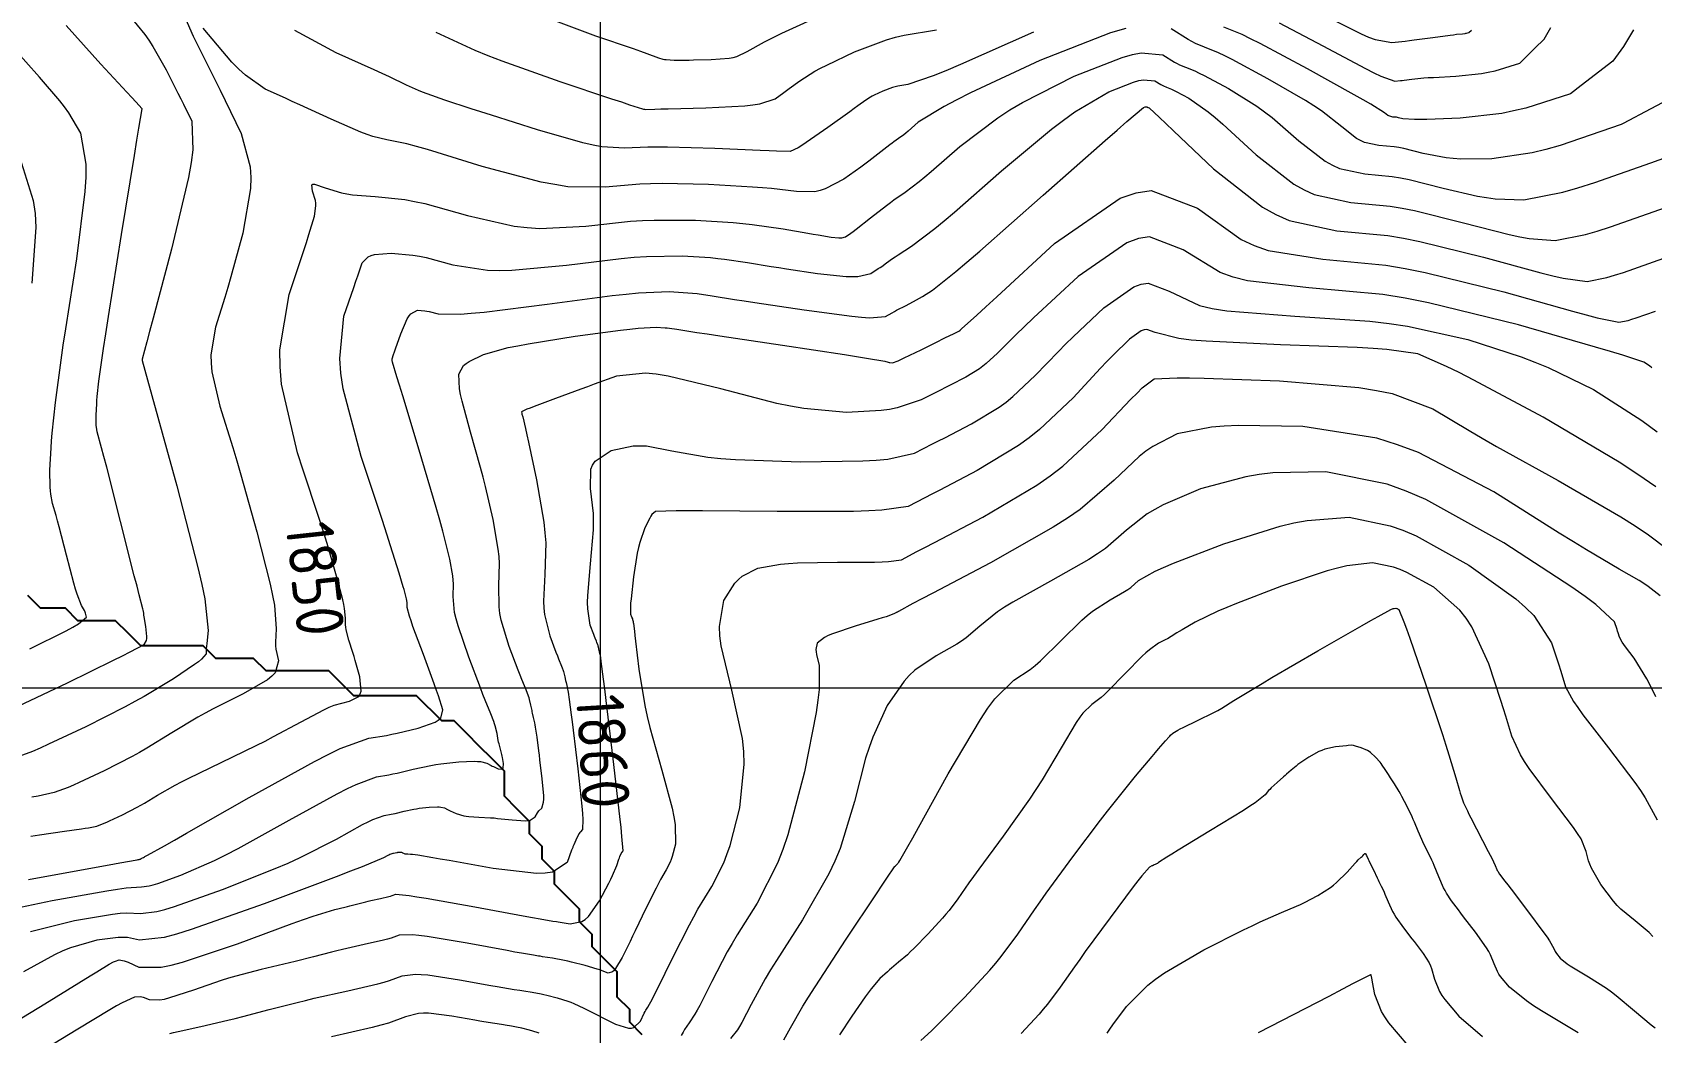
# Model space of a CAD drawing. Header units: millimetres. Extents: x 837475 to 838477, y 1189012 to 1191015.
# Drawn here: x 838231.2 to 838360.3, y 1189786.4 to 1189866.1 of the extents above; entities that cross this region are included whole.
import ezdxf

# ---------------------------------------------------------------- set-up
doc = ezdxf.new("R2010")
doc.units = ezdxf.units.MM
doc.header["$LTSCALE"] = 0.3
doc.layers.add('COORD', color=253, linetype='Continuous', lineweight=20)
doc.layers.add('DRENAJE', color=5, linetype='Continuous', lineweight=25)
doc.layers.add('COTAS 10', color=7, linetype='Continuous', lineweight=9, true_color=0x6e3e2d)
doc.layers.add('COTAS INT', color=7, linetype='Continuous', lineweight=5, true_color=0x9fa19f)
doc.styles.get("Standard").update_dxf_attribs({"font": 'isocp2.shx', "bigfont": '@extfont2.shx'})

msp = doc.modelspace()

# ---------------------------------------------------------------- linework, layer by layer
at = {"layer": 'COORD'}
for p, q in [((838276.51, 1189013.87), (838276.51, 1191013.87)), ((837476.51, 1189813.87), (838476.51, 1189813.87))]:
    msp.add_line(p, q, dxfattribs=at)
at = {"layer": 'COTAS 10'}
for points in [[(838231.1, 1189802.05), (838231.8, 1189802.16), (838233.79, 1189802.44), (838235.14, 1189802.62), (838235.44, 1189802.67), (838235.7, 1189802.71), (838236.36, 1189802.85), (838236.95, 1189803.07), (838237.16, 1189803.16), (838237.39, 1189803.26), (838238.43, 1189803.75), (838239.58, 1189804.34), (838239.88, 1189804.51), (838240.18, 1189804.68), (838241.22, 1189805.31), (838242.61, 1189806.1), (838243.13, 1189806.37), (838243.71, 1189806.67), (838246.29, 1189807.92), (838249.08, 1189809.26), (838249.78, 1189809.62), (838250.45, 1189809.97), (838252.65, 1189811.16), (838254.46, 1189812.11), (838254.9, 1189812.31), (838255.3, 1189812.47), (838256.51, 1189812.8), (838257.25, 1189813.18), (838257.36, 1189813.37), (838257.43, 1189813.6), (838257.33, 1189814.74), (838256.97, 1189816.04), (838256.88, 1189816.36), (838256.79, 1189816.67), (838256.47, 1189817.67), (838256.25, 1189818.49), (838256.21, 1189818.69), (838256.18, 1189818.87), (838256.18, 1189819.41), (838256.11, 1189820.18), (838256.06, 1189820.5), (838255.98, 1189820.87), (838255.54, 1189822.58), (838254.72, 1189825.35), (838254.4, 1189826.38), (838254.03, 1189827.52), (838252.83, 1189831.2), (838252.38, 1189832.58), (838251.1, 1189838.05), (838250.98, 1189839.44), (838250.95, 1189840.78), (838251.69, 1189845.19), (838252.84, 1189848.62), (838253.08, 1189849.35), (838253.28, 1189849.98), (838253.73, 1189851.44), (838253.84, 1189852.25), (838253.83, 1189852.47), (838253.8, 1189852.68), (838253.57, 1189853.44), (838253.5, 1189853.93), (838253.59, 1189853.98), (838253.72, 1189853.99), (838254.56, 1189853.71), (838255.87, 1189853.29), (838256.29, 1189853.21), (838256.74, 1189853.14), (838258.57, 1189853.02), (838260.92, 1189852.77), (838261.69, 1189852.62), (838262.52, 1189852.44), (838265.92, 1189851.49), (838269.64, 1189850.65), (838270.66, 1189850.53), (838271.69, 1189850.46), (838275.35, 1189850.64), (838278.9, 1189851.03), (838279.86, 1189851.09), (838280.8, 1189851.13), (838284.08, 1189851.12), (838287.1, 1189850.93), (838287.87, 1189850.85), (838288.61, 1189850.77), (838291.07, 1189850.43), (838293.04, 1189850.08), (838293.47, 1189850.01), (838293.87, 1189849.94), (838294.89, 1189849.77), (838295.51, 1189849.71), (838295.64, 1189849.71), (838295.76, 1189849.71), (838296.04, 1189849.78), (838296.46, 1189850.08), (838296.65, 1189850.23), (838296.89, 1189850.41), (838298.04, 1189851.32), (838299.31, 1189852.29), (838299.62, 1189852.52), (838299.91, 1189852.73), (838300.79, 1189853.34), (838301.93, 1189854.2), (838302.37, 1189854.57), (838302.88, 1189854.99), (838305.17, 1189856.99), (838308.19, 1189859.28), (838309.15, 1189859.9), (838310.16, 1189860.5), (838314.28, 1189862.59), (838318.09, 1189864.09), (838318.91, 1189864.32), (838319.62, 1189864.46), (838321.34, 1189864.3), (838322.26, 1189863.72), (838322.47, 1189863.61), (838322.66, 1189863.51), (838323.15, 1189863.32), (838323.9, 1189863.01), (838324.24, 1189862.84), (838324.63, 1189862.64), (838326.56, 1189861.61), (838328.83, 1189860.2), (838329.44, 1189859.76), (838330.05, 1189859.3), (838332.19, 1189857.44), (838334.28, 1189855.82), (838334.85, 1189855.5), (838335.42, 1189855.25), (838337.44, 1189854.81), (838339.62, 1189854.6), (838340.28, 1189854.49), (838340.97, 1189854.36), (838343.69, 1189853.68), (838346.43, 1189853.03), (838347.13, 1189852.92), (838347.82, 1189852.83), (838350.1, 1189852.74), (838353.21, 1189853.34), (838354.42, 1189853.69), (838355.77, 1189854.11), (838360.24, 1189855.7), (838361.93, 1189856.29)], [(838230.23, 1189856.09), (838231.31, 1189852.7), (838231.45, 1189851.64), (838231.52, 1189850.53), (838231.19, 1189846.09)], [(838228.84, 1189786.6), (838232.23, 1189788.67), (838235.85, 1189790.91), (838236.36, 1189791.22), (838237.36, 1189791.84), (838237.69, 1189792.02), (838237.78, 1189792.06), (838237.86, 1189792.09), (838238.15, 1189792.18), (838238.54, 1189792.12), (838238.7, 1189792.06), (838238.88, 1189792), (838239.71, 1189791.61), (838241.5, 1189791.6), (838242.29, 1189791.77), (838243.21, 1189792), (838247.58, 1189793.47), (838251.94, 1189795.07), (838252.85, 1189795.39), (838253.62, 1189795.66), (838255.33, 1189796.2), (838256.14, 1189796.38), (838256.34, 1189796.43), (838256.54, 1189796.48), (838257.18, 1189796.65), (838257.82, 1189796.81), (838258.01, 1189796.86), (838258.21, 1189796.91), (838258.97, 1189797.08), (838259.65, 1189797.23), (838259.79, 1189797.27), (838259.92, 1189797.31), (838260.2, 1189797.41), (838261.27, 1189797.31), (838261.88, 1189797.22), (838262.63, 1189797.1), (838266.5, 1189796.41), (838270.35, 1189795.7), (838271.1, 1189795.57), (838271.7, 1189795.46), (838272.73, 1189795.27), (838273, 1189795.23), (838273.14, 1189795.21), (838273.3, 1189795.18), (838274.1, 1189795.05), (838275.04, 1189795.23), (838275.29, 1189795.4), (838275.55, 1189795.63), (838276.43, 1189796.88), (838277.17, 1189798.29), (838277.33, 1189798.61), (838277.47, 1189798.9), (838277.81, 1189799.7), (838277.99, 1189800.21), (838278.04, 1189800.32), (838278.07, 1189800.41), (838278.17, 1189800.65), (838278.24, 1189800.77), (838278.26, 1189800.79), (838278.27, 1189800.81), (838278.33, 1189800.87), (838278.23, 1189802.02), (838278.16, 1189802.73), (838278.06, 1189803.61), (838277.52, 1189808.21), (838276.96, 1189812.86), (838276.85, 1189813.79), (838276.76, 1189814.55), (838276.58, 1189815.97), (838276.54, 1189816.29), (838276.52, 1189816.36), (838276.51, 1189816.43), (838276.47, 1189816.6), (838276.44, 1189816.73), (838276.43, 1189816.77), (838276.42, 1189816.82), (838276.39, 1189816.99), (838276.34, 1189817.17), (838276.33, 1189817.23), (838276.31, 1189817.28), (838276.23, 1189817.48), (838276.19, 1189817.57), (838276.1, 1189817.81), (838276.04, 1189817.95), (838275.98, 1189818.11), (838275.69, 1189818.86), (838275.5, 1189820.16), (838275.49, 1189820.65), (838275.5, 1189821.21), (838275.73, 1189823.75), (838275.95, 1189826.46), (838275.96, 1189827.12), (838275.95, 1189827.75), (838275.71, 1189829.74), (838275.74, 1189831.27), (838275.89, 1189831.61), (838276.1, 1189831.92), (838277.37, 1189832.76), (838279.13, 1189833.13), (838279.65, 1189833.15), (838280.18, 1189833.13), (838282.21, 1189832.74), (838285.06, 1189832.23), (838286.12, 1189832.12), (838287.28, 1189832.04), (838292.45, 1189831.87), (838297.44, 1189831.94), (838298.5, 1189832), (838299.42, 1189832.09), (838301.55, 1189832.56), (838302.99, 1189833.29), (838303.46, 1189833.53), (838303.97, 1189833.79), (838306.09, 1189834.89), (838308.29, 1189836.23), (838308.85, 1189836.63), (838309.39, 1189837.06), (838311.17, 1189838.74), (838313.01, 1189840.66), (838313.58, 1189841.24), (838314.19, 1189841.83), (838316.63, 1189844.13), (838319.04, 1189845.81), (838319.62, 1189846.01), (838320.17, 1189846.1), (838321.85, 1189845.46), (838324.27, 1189844.32), (838325.28, 1189844.08), (838326.43, 1189843.89), (838331.85, 1189843.47), (838337.85, 1189843.08), (838339.38, 1189842.89), (838340.85, 1189842.68), (838345.66, 1189841.62), (838349.89, 1189840.24), (838350.99, 1189839.81), (838352.06, 1189839.37), (838355.66, 1189837.63), (838359.51, 1189835.15), (838360.74, 1189834.25)], [(838291.13, 1189785.82), (838291.66, 1189786.78), (838292.65, 1189788.5), (838293.1, 1189789.21), (838293.62, 1189790.03), (838296.11, 1189793.84), (838298.51, 1189797.45), (838298.97, 1189798.14), (838299.34, 1189798.7), (838299.95, 1189799.6), (838299.97, 1189799.62), (838299.99, 1189799.64), (838300.01, 1189799.66), (838300.04, 1189799.68), (838300.05, 1189799.69), (838300.07, 1189799.7), (838300.11, 1189799.75), (838300.16, 1189799.81), (838300.19, 1189799.83), (838300.22, 1189799.87), (838300.25, 1189799.93), (838300.27, 1189799.95), (838300.29, 1189799.97), (838300.37, 1189800.09), (838301.02, 1189801.23), (838301.4, 1189801.9), (838301.86, 1189802.73), (838304.22, 1189807), (838306.8, 1189811.35), (838307.4, 1189812.24), (838307.94, 1189812.98), (838309.47, 1189814.48), (838310.77, 1189815.32), (838311.16, 1189815.64), (838311.58, 1189816), (838313.22, 1189817.61), (838314.89, 1189819.25), (838315.32, 1189819.62), (838315.74, 1189819.96), (838317.14, 1189820.88), (838318.29, 1189821.53), (838318.55, 1189821.7), (838318.79, 1189821.86), (838319.41, 1189822.4), (838320.73, 1189823.16), (838321.4, 1189823.45), (838322.2, 1189823.79), (838326.19, 1189825.33), (838330.68, 1189826.74), (838331.79, 1189827), (838332.85, 1189827.2), (838336.19, 1189827.45), (838339.47, 1189826.78), (838340.48, 1189826.41), (838341.54, 1189825.96), (838345.73, 1189823.64), (838349.47, 1189820.96), (838350.25, 1189820.27), (838350.91, 1189819.61), (838352.33, 1189817.44), (838352.91, 1189815.68), (838353.04, 1189815.28), (838353.15, 1189814.93), (838353.44, 1189813.95), (838354.08, 1189812.77), (838354.42, 1189812.28), (838354.82, 1189811.72), (838356.85, 1189809.09), (838358.95, 1189806.33), (838359.4, 1189805.68), (838359.79, 1189805.09), (838360.74, 1189803.35)], [(838340.88, 1189785.37), (838339.35, 1189787.18), (838339.04, 1189787.64), (838338.78, 1189788.06), (838338.23, 1189789.42), (838338.05, 1189790.4), (838338.02, 1189790.59), (838337.99, 1189790.74), (838337.94, 1189790.98), (838337.94, 1189790.98), (838337.94, 1189790.99), (838337.93, 1189790.99), (838337.93, 1189791), (838337.92, 1189791), (838337.92, 1189791), (838337.91, 1189791), (838337.9, 1189791), (838336.51, 1189790.29), (838335.65, 1189789.84), (838334.57, 1189789.28), (838328.94, 1189786.38)]]:
    msp.add_lwpolyline(points, dxfattribs=at)
at = {"layer": 'COTAS INT'}
for points in [[(838243.01, 1189868.14), (838244.04, 1189865.79), (838245.78, 1189862.34), (838246.2, 1189861.48), (838246.61, 1189860.66), (838247.89, 1189858.03), (838248.6, 1189855.37), (838248.65, 1189854.53), (838248.63, 1189853.65), (838248.02, 1189850.09), (838247.06, 1189846.6), (838246.82, 1189845.76), (838246.58, 1189844.97), (838245.83, 1189842.59), (838245.46, 1189840.39), (838245.48, 1189839.72), (838245.54, 1189839.03), (838246.17, 1189836.3), (838247.21, 1189833), (838247.53, 1189831.95), (838247.85, 1189830.84), (838249.13, 1189826.3), (838250.19, 1189822.11), (838250.38, 1189821.22), (838250.53, 1189820.44), (838250.67, 1189818.57), (838250.61, 1189817.49), (838250.62, 1189817.21), (838250.65, 1189816.94), (838250.85, 1189816), (838250.6, 1189815.06), (838250.33, 1189814.78), (838249.98, 1189814.49), (838248.03, 1189813.37), (838245.64, 1189812.18), (838245.01, 1189811.84), (838244.41, 1189811.51), (838242.36, 1189810.27), (838240.35, 1189809.05), (838239.77, 1189808.72), (838239.18, 1189808.4), (838236.96, 1189807.25), (838234.96, 1189806.31), (838234.51, 1189806.11), (838234.09, 1189805.93), (838232.96, 1189805.51), (838231.69, 1189805.24), (838231.18, 1189805.16)], [(838238.98, 1189867.41), (838240.2, 1189865.91), (838240.52, 1189865.45), (838240.84, 1189864.97), (838241.91, 1189863.09), (838242.84, 1189861.24), (838243.07, 1189860.79), (838243.28, 1189860.36), (838243.94, 1189859.02), (838244.03, 1189856.73), (838243.89, 1189855.71), (838243.68, 1189854.52), (838242.33, 1189848.8), (838240.86, 1189843.31), (838240.58, 1189842.26), (838240.35, 1189841.42), (838239.99, 1189840.05), (838239.99, 1189840.02), (838239.98, 1189840.01), (838239.98, 1189840), (838239.98, 1189839.99), (838239.98, 1189839.99), (838239.98, 1189839.97), (838239.98, 1189839.96), (838239.99, 1189839.96), (838239.99, 1189839.94), (838240.42, 1189838.39), (838242.74, 1189829.95), (838244.43, 1189823.44), (838244.73, 1189822.09), (838244.97, 1189820.94), (838245.26, 1189818.42), (838245.13, 1189817.39), (838245.11, 1189817.17), (838245.1, 1189816.98), (838245.1, 1189816.57), (838244.72, 1189816.14), (838244.47, 1189815.94), (838244.15, 1189815.71), (838242.48, 1189814.58), (838240.15, 1189813.18), (838239.41, 1189812.77), (838238.63, 1189812.35), (838235.5, 1189810.76), (838232.53, 1189809.36), (838231.85, 1189809.06), (838231.24, 1189808.8), (838229.57, 1189808.18)], [(838272.29, 1189867.24), (838276.11, 1189865.8), (838279.11, 1189864.79), (838279.7, 1189864.58), (838280.2, 1189864.41), (838281.13, 1189864.06), (838281.48, 1189863.95), (838281.62, 1189863.92), (838281.76, 1189863.91), (838282.39, 1189863.88), (838283.28, 1189863.88), (838283.59, 1189863.88), (838283.92, 1189863.89), (838285.34, 1189863.91), (838286.76, 1189864.02), (838287.08, 1189864.09), (838287.38, 1189864.17), (838288.22, 1189864.57), (838289.59, 1189865.34), (838290.22, 1189865.65), (838290.96, 1189866.01), (838294.53, 1189867.65)], [(838330.61, 1189866.85), (838334.09, 1189865.01), (838337.48, 1189863.21), (838338.16, 1189862.87), (838338.72, 1189862.6), (838339.83, 1189862.19), (838340.28, 1189862.24), (838340.42, 1189862.25), (838340.57, 1189862.27), (838341.19, 1189862.36), (838342.15, 1189862.45), (838342.5, 1189862.48), (838342.9, 1189862.5), (838344.69, 1189862.59), (838346.73, 1189862.81), (838347.28, 1189862.91), (838347.83, 1189863.03), (838349.78, 1189863.63), (838350.99, 1189864.82), (838351.72, 1189865.53), (838352.26, 1189866.48)], [(838334.5, 1189867.29), (838337.15, 1189865.96), (838337.74, 1189865.71), (838338.26, 1189865.52), (838339.6, 1189865.27), (838340.66, 1189865.39), (838341.01, 1189865.43), (838341.37, 1189865.48), (838342.87, 1189865.68), (838344.23, 1189865.86), (838344.51, 1189865.9), (838344.74, 1189865.93), (838345.23, 1189865.98), (838345.43, 1189866), (838345.49, 1189866.01), (838345.54, 1189866.02), (838345.73, 1189866.08), (838345.93, 1189866.27)], [(838230.09, 1189812.41), (838234.03, 1189814.26), (838237.7, 1189816.06), (838238.43, 1189816.42), (838239.03, 1189816.72), (838240.14, 1189817.3), (838240.33, 1189817.63), (838240.36, 1189817.78), (838240.37, 1189817.94), (838240.29, 1189818.74), (838240.15, 1189819.51), (838240.13, 1189819.66), (838240.11, 1189819.78), (838240.08, 1189819.98), (838240.07, 1189820.01), (838240.07, 1189820.03), (838240.07, 1189820.05), (838240.04, 1189820.15), (838239.75, 1189821.28), (838239.58, 1189821.96), (838239.36, 1189822.79), (838238.27, 1189827.1), (838237.16, 1189831.44), (838236.94, 1189832.29), (838236.75, 1189832.99), (838236.41, 1189834.25), (838236.34, 1189834.63), (838236.33, 1189834.76), (838236.32, 1189834.92), (838236.31, 1189835.59), (838236.36, 1189836.48), (838236.38, 1189836.76), (838236.4, 1189837.06), (838236.53, 1189838.29), (838236.9, 1189840.9), (838237.08, 1189842.07), (838237.3, 1189843.44), (838238.35, 1189849.99), (838239.38, 1189856.28), (838239.57, 1189857.49), (838239.73, 1189858.45), (838239.98, 1189859.99), (838239.47, 1189860.54), (838239.15, 1189860.89), (838238.76, 1189861.31), (838236.7, 1189863.55), (838233.92, 1189866.64)], [(838318.38, 1189866.4), (838317.17, 1189866.06), (838311.53, 1189863.84), (838306.01, 1189861.26), (838304.87, 1189860.69), (838303.91, 1189860.19), (838301.84, 1189858.92), (838301.03, 1189858.21), (838300.85, 1189858.06), (838300.69, 1189857.93), (838300.28, 1189857.62), (838299.9, 1189857.35), (838299.76, 1189857.25), (838299.59, 1189857.12), (838298.86, 1189856.56), (838297.9, 1189855.82), (838297.59, 1189855.59), (838297.26, 1189855.35), (838295.91, 1189854.39), (838294.43, 1189853.61), (838294.02, 1189853.48), (838293.61, 1189853.39), (838292.14, 1189853.4), (838290.16, 1189853.64), (838289.44, 1189853.7), (838288.64, 1189853.76), (838285.13, 1189853.96), (838281.42, 1189854.03), (838280.5, 1189854.02), (838279.64, 1189853.99), (838276.89, 1189853.75), (838273.91, 1189853.79), (838272.89, 1189853.95), (838271.78, 1189854.16), (838267.09, 1189855.41), (838262.74, 1189856.74), (838261.85, 1189856.99), (838261.09, 1189857.2), (838259.49, 1189857.52), (838258.38, 1189857.78), (838257.93, 1189857.94), (838257.41, 1189858.14), (838255.04, 1189859.17), (838252.55, 1189860.31), (838251.95, 1189860.58), (838251.41, 1189860.83), (838249.79, 1189861.56), (838248.21, 1189862.67), (838247.7, 1189863.16), (838247.14, 1189863.72), (838244.85, 1189866.42)], [(838311.02, 1189866.11), (838305.21, 1189863.53), (838304.03, 1189863.03), (838303.04, 1189862.62), (838301.02, 1189861.94), (838300.22, 1189861.81), (838300.01, 1189861.75), (838299.79, 1189861.69), (838299.01, 1189861.39), (838298.32, 1189861.07), (838298.17, 1189860.99), (838298.03, 1189860.92), (838297.66, 1189860.68), (838297.03, 1189860.23), (838296.73, 1189860.01), (838296.38, 1189859.75), (838294.65, 1189858.51), (838292.91, 1189857.3), (838292.56, 1189857.07), (838292.26, 1189856.88), (838291.63, 1189856.58), (838290.55, 1189856.61), (838289.96, 1189856.64), (838289.25, 1189856.66), (838285.64, 1189856.82), (838281.85, 1189856.94), (838281.02, 1189856.95), (838280.29, 1189856.95), (838278.43, 1189856.85), (838276.63, 1189856.97), (838275.92, 1189857.11), (838275.12, 1189857.29), (838271.5, 1189858.31), (838267.82, 1189859.48), (838266.98, 1189859.75), (838266.22, 1189859.99), (838264.12, 1189860.68), (838262.69, 1189861.19), (838262.34, 1189861.32), (838262.02, 1189861.45), (838261.05, 1189861.89), (838259.69, 1189862.54), (838259.12, 1189862.8), (838258.47, 1189863.09), (838255.44, 1189864.45), (838252.16, 1189866.24)], [(838263.38, 1189866.09), (838266.51, 1189864.67), (838267.55, 1189864.25), (838268.66, 1189863.82), (838273.28, 1189862.18), (838277.4, 1189860.8), (838278.19, 1189860.54), (838278.83, 1189860.32), (838279.87, 1189859.98), (838279.93, 1189859.96), (838279.94, 1189859.96), (838279.95, 1189859.96), (838279.98, 1189859.95), (838280, 1189859.96), (838280.03, 1189859.96), (838280.08, 1189859.95), (838280.86, 1189859.97), (838281.33, 1189859.98), (838281.91, 1189860), (838284.9, 1189860.07), (838288.01, 1189860.24), (838288.65, 1189860.32), (838289.21, 1189860.4), (838290.45, 1189860.79), (838291.13, 1189861.29), (838291.34, 1189861.44), (838291.56, 1189861.6), (838292.4, 1189862.22), (838293.61, 1189862.98), (838294.06, 1189863.22), (838294.56, 1189863.48), (838296.77, 1189864.52), (838299.31, 1189865.48), (838300.02, 1189865.69), (838300.73, 1189865.87), (838303.31, 1189866.29)], [(838362.45, 1189861.17), (838358.04, 1189858.82), (838357.88, 1189858.74), (838353.01, 1189857.08), (838351.86, 1189856.76), (838350.78, 1189856.49), (838347.57, 1189856), (838345.1, 1189855.99), (838344.49, 1189856.03), (838343.91, 1189856.09), (838342.08, 1189856.44), (838340.55, 1189856.82), (838340.16, 1189856.9), (838339.78, 1189856.96), (838338.56, 1189857.07), (838337.42, 1189857.32), (838337.1, 1189857.47), (838336.78, 1189857.64), (838335.6, 1189858.56), (838333.98, 1189859.83), (838333.38, 1189860.24), (838332.71, 1189860.66), (838329.72, 1189862.39), (838326.87, 1189863.91), (838326.28, 1189864.21), (838325.77, 1189864.46), (838324.67, 1189864.91), (838323.93, 1189865.2), (838323.66, 1189865.35), (838323.35, 1189865.52), (838321.99, 1189866.37)], [(838358.85, 1189866.29), (838358.06, 1189864.95), (838357.21, 1189863.79), (838354.68, 1189861.84), (838353.83, 1189861.19), (838350.26, 1189860.05), (838349.3, 1189859.82), (838348.35, 1189859.63), (838345.05, 1189859.25), (838342.38, 1189859.15), (838341.84, 1189859.14), (838341.39, 1189859.14), (838340.47, 1189859.2), (838340.12, 1189859.28), (838340.04, 1189859.3), (838339.95, 1189859.32), (838339.68, 1189859.34), (838339.42, 1189859.4), (838339.35, 1189859.43), (838339.28, 1189859.47), (838339.01, 1189859.68), (838337.91, 1189860.36), (838337.31, 1189860.71), (838336.58, 1189861.12), (838332.88, 1189863.17), (838329.1, 1189865.19), (838328.32, 1189865.58), (838327.65, 1189865.91), (838326.19, 1189866.51)], [(838231.04, 1189816.98), (838233.92, 1189818.41), (838234.46, 1189818.7), (838234.9, 1189818.95), (838235.56, 1189819.5), (838235.47, 1189819.8), (838235.43, 1189819.9), (838235.38, 1189820.01), (838235.16, 1189820.43), (838234.81, 1189821.33), (838234.68, 1189821.73), (838234.55, 1189822.2), (838233.95, 1189824.43), (838233.36, 1189826.69), (838233.24, 1189827.17), (838233.12, 1189827.58), (838232.84, 1189828.54), (838232.7, 1189829.28), (838232.67, 1189829.55), (838232.65, 1189829.86), (838232.64, 1189831.21), (838232.73, 1189832.97), (838232.77, 1189833.54), (838232.82, 1189834.14), (838233.07, 1189836.59), (838233.52, 1189839.97), (838233.69, 1189841.16), (838233.89, 1189842.45), (838234.77, 1189848.04), (838235.45, 1189853.41), (838235.51, 1189854.56), (838235.52, 1189855.57), (838235.1, 1189858.04), (838234.13, 1189859.66), (838233.79, 1189860.14), (838233.42, 1189860.63), (838231.81, 1189862.51), (838229.62, 1189864.97)], [(838230.92, 1189798.59), (838236.32, 1189799.57), (838237.36, 1189799.76), (838238.2, 1189799.91), (838239.59, 1189800.16), (838239.68, 1189800.17), (838239.7, 1189800.17), (838239.72, 1189800.18), (838239.76, 1189800.19), (838239.8, 1189800.2), (838239.81, 1189800.21), (838239.83, 1189800.21), (838239.9, 1189800.25), (838239.97, 1189800.28), (838240.01, 1189800.31), (838240.08, 1189800.35), (838240.17, 1189800.4), (838240.21, 1189800.42), (838240.24, 1189800.44), (838240.41, 1189800.52), (838241.77, 1189801.28), (838242.56, 1189801.73), (838243.53, 1189802.28), (838248.51, 1189805.13), (838253.71, 1189808), (838254.81, 1189808.56), (838255.78, 1189809.02), (838258.05, 1189809.85), (838259.46, 1189810.07), (838259.88, 1189810.16), (838260.31, 1189810.25), (838261.98, 1189810.64), (838263.34, 1189811.13), (838263.59, 1189811.29), (838263.78, 1189811.45), (838263.96, 1189812.11), (838263.6, 1189813.22), (838263.45, 1189813.66), (838263.27, 1189814.17), (838262.4, 1189816.51), (838261.57, 1189818.75), (838261.42, 1189819.19), (838261.3, 1189819.56), (838261.11, 1189820.27), (838261.12, 1189820.5), (838261.12, 1189820.57), (838261.11, 1189820.65), (838261.05, 1189820.96), (838260.92, 1189821.48), (838260.86, 1189821.69), (838260.8, 1189821.92), (838260.48, 1189822.99), (838259.79, 1189825.18), (838259.48, 1189826.11), (838259.13, 1189827.2), (838257.45, 1189832.29), (838256.02, 1189837.68), (838255.83, 1189838.94), (838255.73, 1189840.1), (838256.07, 1189843.46), (838256.85, 1189845.76), (838257.02, 1189846.25), (838257.17, 1189846.68), (838257.53, 1189847.72), (838258.01, 1189848.21), (838258.24, 1189848.31), (838258.51, 1189848.38), (838259.84, 1189848.49), (838261.56, 1189848.34), (838262.08, 1189848.25), (838262.62, 1189848.14), (838264.74, 1189847.57), (838267.5, 1189847.14), (838268.44, 1189847.11), (838269.46, 1189847.13), (838273.81, 1189847.54), (838278.17, 1189848.07), (838279.21, 1189848.16), (838280.18, 1189848.23), (838283.04, 1189848.28), (838285.29, 1189848.14), (838285.86, 1189848.08), (838286.41, 1189848.02), (838288.24, 1189847.76), (838290.13, 1189847.44), (838290.72, 1189847.35), (838291.34, 1189847.25), (838293.82, 1189846.87), (838296.1, 1189846.63), (838296.59, 1189846.62), (838297.02, 1189846.63), (838298.07, 1189846.88), (838298.66, 1189847.26), (838298.8, 1189847.35), (838298.93, 1189847.44), (838299.3, 1189847.72), (838299.8, 1189848.07), (838300, 1189848.21), (838300.23, 1189848.36), (838301.3, 1189849.06), (838303.17, 1189850.47), (838303.9, 1189851.07), (838304.72, 1189851.77), (838308.49, 1189855.05), (838312.46, 1189858.37), (838313.42, 1189859.1), (838314.32, 1189859.74), (838317.04, 1189861.34), (838319.01, 1189862.12), (838319.43, 1189862.24), (838319.8, 1189862.31), (838320.7, 1189862.23), (838321.17, 1189861.93), (838321.28, 1189861.87), (838321.38, 1189861.82), (838321.63, 1189861.72), (838322.02, 1189861.56), (838322.19, 1189861.47), (838322.4, 1189861.37), (838323.4, 1189860.83), (838324.95, 1189859.75), (838325.51, 1189859.29), (838326.12, 1189858.77), (838328.79, 1189856.32), (838331.78, 1189853.99), (838332.6, 1189853.54), (838333.41, 1189853.17), (838336.32, 1189852.54), (838339.45, 1189852.24), (838340.41, 1189852.08), (838341.4, 1189851.89), (838345.3, 1189850.92), (838348.95, 1189849.98), (838349.78, 1189849.8), (838350.53, 1189849.67), (838352.62, 1189849.49), (838355.02, 1189849.97), (838355.96, 1189850.25), (838357.03, 1189850.58), (838361.93, 1189852.32)], [(838228.24, 1189795.96), (838232.81, 1189796.91), (838237.16, 1189797.68), (838238.01, 1189797.81), (838238.7, 1189797.92), (838239.93, 1189798.01), (838240.55, 1189798.09), (838240.86, 1189798.17), (838241.23, 1189798.28), (838243.08, 1189798.93), (838245.76, 1189800.11), (838246.66, 1189800.56), (838247.63, 1189801.06), (838251.71, 1189803.31), (838255.53, 1189805.42), (838256.34, 1189805.83), (838257.04, 1189806.17), (838258.66, 1189806.78), (838259.66, 1189806.94), (838259.97, 1189807), (838260.3, 1189807.07), (838261.59, 1189807.38), (838262.99, 1189807.68), (838263.38, 1189807.75), (838263.78, 1189807.8), (838265.22, 1189807.96), (838266.45, 1189808.01), (838266.71, 1189808), (838266.94, 1189807.99), (838267.47, 1189807.86), (838267.79, 1189807.68), (838267.89, 1189807.63), (838267.98, 1189807.58), (838268.36, 1189807.41), (838268.66, 1189807.37), (838268.72, 1189807.41), (838268.75, 1189807.46), (838268.78, 1189807.82), (838268.7, 1189808.3), (838268.68, 1189808.42), (838268.65, 1189808.54), (838268.55, 1189808.96), (838268.44, 1189809.39), (838268.4, 1189809.53), (838268.37, 1189809.67), (838268.27, 1189810.22), (838268.13, 1189810.82), (838268.08, 1189810.99), (838268.02, 1189811.17), (838267.77, 1189811.8), (838267.33, 1189812.89), (838267.15, 1189813.34), (838266.95, 1189813.86), (838266.02, 1189816.31), (838265.16, 1189818.81), (838265.01, 1189819.36), (838264.89, 1189819.86), (838264.77, 1189821.14), (838264.8, 1189822.14), (838264.78, 1189822.45), (838264.74, 1189822.78), (838264.51, 1189824.12), (838263.94, 1189826.33), (838263.7, 1189827.22), (838263.41, 1189828.22), (838262.06, 1189832.8), (838260.75, 1189837.13), (838260.5, 1189837.97), (838260.29, 1189838.65), (838259.94, 1189839.81), (838259.9, 1189839.94), (838259.9, 1189839.97), (838259.9, 1189840), (838259.9, 1189840.08), (838260.02, 1189840.43), (838260.09, 1189840.62), (838260.17, 1189840.86), (838260.59, 1189842.07), (838261.11, 1189843.26), (838261.26, 1189843.49), (838261.4, 1189843.67), (838261.93, 1189843.96), (838262.51, 1189843.91), (838262.68, 1189843.88), (838262.86, 1189843.84), (838263.57, 1189843.65), (838265.36, 1189843.63), (838266.22, 1189843.7), (838267.24, 1189843.8), (838272.26, 1189844.44), (838277.44, 1189845.11), (838278.56, 1189845.23), (838279.55, 1189845.33), (838282, 1189845.44), (838283.47, 1189845.34), (838283.85, 1189845.31), (838284.21, 1189845.27), (838285.41, 1189845.1), (838287.21, 1189844.81), (838287.96, 1189844.69), (838288.81, 1189844.56), (838292.75, 1189843.97), (838296.56, 1189843.46), (838297.33, 1189843.39), (838297.97, 1189843.35), (838299.24, 1189843.44), (838299.76, 1189843.75), (838299.94, 1189843.84), (838300.12, 1189843.94), (838300.88, 1189844.33), (838301.71, 1189844.77), (838301.94, 1189844.9), (838302.17, 1189845.03), (838302.99, 1189845.54), (838304.84, 1189847.02), (838305.72, 1189847.77), (838306.75, 1189848.66), (838311.81, 1189853.11), (838316.74, 1189857.46), (838317.7, 1189858.3), (838318.47, 1189858.98), (838319.79, 1189860.09), (838319.93, 1189860.15), (838319.96, 1189860.16), (838319.99, 1189860.16), (838320.05, 1189860.16), (838320.08, 1189860.14), (838320.09, 1189860.13), (838320.1, 1189860.13), (838320.11, 1189860.12), (838320.14, 1189860.11), (838320.15, 1189860.1), (838320.17, 1189860.09), (838320.24, 1189860.06), (838321.08, 1189859.29), (838321.58, 1189858.82), (838322.19, 1189858.23), (838325.38, 1189855.2), (838329.28, 1189852.16), (838330.35, 1189851.57), (838331.41, 1189851.09), (838335.2, 1189850.27), (838339.28, 1189849.89), (838340.53, 1189849.68), (838341.82, 1189849.43), (838346.91, 1189848.16), (838351.46, 1189846.92), (838352.42, 1189846.69), (838353.25, 1189846.51), (838355.15, 1189846.24), (838356.72, 1189846.55), (838357.34, 1189846.74), (838358.05, 1189846.96), (838361.27, 1189848.1)], [(838231.09, 1189794.45), (838234.59, 1189795.33), (838237.62, 1189795.82), (838238.24, 1189795.9), (838238.76, 1189795.94), (838239.86, 1189795.88), (838241.15, 1189796.03), (838241.79, 1189796.21), (838242.56, 1189796.44), (838246.39, 1189797.79), (838250.6, 1189799.46), (838251.62, 1189799.9), (838252.57, 1189800.33), (838255.47, 1189801.81), (838257.56, 1189802.96), (838258, 1189803.19), (838258.38, 1189803.37), (838259.27, 1189803.7), (838259.82, 1189803.79), (838259.99, 1189803.83), (838260.16, 1189803.86), (838260.87, 1189804.03), (838261.63, 1189804.2), (838261.85, 1189804.23), (838262.06, 1189804.26), (838262.85, 1189804.35), (838263.52, 1189804.38), (838263.67, 1189804.37), (838263.79, 1189804.36), (838264.08, 1189804.29), (838264.32, 1189804.17), (838264.42, 1189804.12), (838264.53, 1189804.07), (838265.01, 1189803.86), (838265.62, 1189803.67), (838265.81, 1189803.63), (838266.01, 1189803.6), (838266.81, 1189803.55), (838267.74, 1189803.51), (838268.03, 1189803.49), (838268.32, 1189803.46), (838269.49, 1189803.33), (838270.52, 1189803.27), (838270.73, 1189803.29), (838270.91, 1189803.32), (838271.3, 1189803.58), (838271.49, 1189803.9), (838271.55, 1189803.97), (838271.6, 1189804.05), (838271.83, 1189804.27), (838271.98, 1189804.74), (838271.99, 1189804.98), (838271.99, 1189805.25), (838271.88, 1189806.62), (838271.69, 1189808.13), (838271.65, 1189808.5), (838271.6, 1189808.84), (838271.46, 1189809.92), (838271.34, 1189810.73), (838271.31, 1189810.91), (838271.28, 1189811.08), (838271.19, 1189811.5), (838271.1, 1189811.84), (838271.08, 1189811.94), (838271.06, 1189812.05), (838270.97, 1189812.48), (838270.87, 1189812.94), (838270.83, 1189813.07), (838270.78, 1189813.2), (838270.59, 1189813.69), (838270.25, 1189814.53), (838270.11, 1189814.88), (838269.96, 1189815.28), (838269.24, 1189817.16), (838268.61, 1189819.26), (838268.5, 1189819.79), (838268.43, 1189820.31), (838268.42, 1189822.01), (838268.47, 1189823.77), (838268.43, 1189824.33), (838268.37, 1189824.92), (838267.97, 1189827.28), (838267.35, 1189829.9), (838267.16, 1189830.65), (838266.96, 1189831.41), (838266.15, 1189834.23), (838265.48, 1189836.69), (838265.37, 1189837.22), (838265.28, 1189837.69), (838265.22, 1189838.84), (838265.61, 1189839.53), (838265.81, 1189839.7), (838266.04, 1189839.87), (838267.2, 1189840.43), (838269.17, 1189840.97), (838269.92, 1189841.12), (838270.76, 1189841.28), (838274.5, 1189841.87), (838278.11, 1189842.35), (838278.86, 1189842.44), (838279.51, 1189842.51), (838280.95, 1189842.6), (838281.66, 1189842.55), (838281.84, 1189842.54), (838282.01, 1189842.52), (838282.59, 1189842.44), (838284.2, 1189842.18), (838285.03, 1189842.06), (838286.03, 1189841.91), (838291.02, 1189841.16), (838295.96, 1189840.41), (838296.93, 1189840.26), (838297.73, 1189840.13), (838299.17, 1189839.88), (838299.45, 1189839.81), (838299.52, 1189839.79), (838299.58, 1189839.78), (838299.78, 1189839.76), (838300.24, 1189839.92), (838300.46, 1189840.02), (838300.73, 1189840.14), (838302.08, 1189840.79), (838303.46, 1189841.48), (838303.76, 1189841.63), (838304.02, 1189841.76), (838304.65, 1189842.07), (838304.96, 1189842.23), (838305.02, 1189842.26), (838305.07, 1189842.28), (838305.16, 1189842.33), (838305.19, 1189842.35), (838305.2, 1189842.36), (838305.22, 1189842.38), (838305.3, 1189842.45), (838306.5, 1189843.55), (838307.22, 1189844.21), (838308.1, 1189845.02), (838312.71, 1189849.26), (838317.93, 1189852.88), (838319.2, 1189853.31), (838320.4, 1189853.49), (838324.09, 1189852.07), (838327.57, 1189849.59), (838328.63, 1189849.1), (838329.74, 1189848.71), (838334.09, 1189848.01), (838339.12, 1189847.53), (838340.65, 1189847.27), (838342.25, 1189846.96), (838348.52, 1189845.4), (838353.98, 1189843.87), (838355.07, 1189843.58), (838355.97, 1189843.35), (838357.68, 1189842.99), (838358.43, 1189843.14), (838358.73, 1189843.23), (838359.06, 1189843.33), (838360.61, 1189843.88)], [(838360.31, 1189839.35), (838360.12, 1189839.51), (838359.68, 1189839.82), (838357.99, 1189840.36), (838357.02, 1189840.65), (838355.82, 1189841), (838349.68, 1189842.77), (838342.51, 1189844.54), (838340.66, 1189844.9), (838338.88, 1189845.19), (838332.97, 1189845.74), (838328.08, 1189846.3), (838326.95, 1189846.59), (838325.92, 1189846.95), (838322.97, 1189848.76), (838320.27, 1189849.78), (838319.39, 1189849.65), (838318.46, 1189849.32), (838314.6, 1189846.63), (838311.04, 1189843.33), (838310.29, 1189842.62), (838309.64, 1189842), (838308.15, 1189840.52), (838307.27, 1189839.69), (838307, 1189839.48), (838306.73, 1189839.27), (838305.64, 1189838.61), (838304.38, 1189837.97), (838304.01, 1189837.78), (838303.61, 1189837.58), (838302.08, 1189836.81), (838300.17, 1189836.17), (838299.55, 1189836.04), (838298.88, 1189835.95), (838296.12, 1189835.81), (838292.73, 1189836.12), (838291.67, 1189836.3), (838290.56, 1189836.52), (838286.1, 1189837.67), (838281.9, 1189838.7), (838280.95, 1189838.84), (838280.1, 1189838.92), (838277.79, 1189838.7), (838276.01, 1189838.05), (838275.49, 1189837.85), (838274.95, 1189837.66), (838272.93, 1189836.91), (838271.24, 1189836.28), (838270.92, 1189836.15), (838270.65, 1189836.05), (838270.23, 1189835.84), (838270.24, 1189835.75), (838270.25, 1189835.7), (838270.26, 1189835.66), (838270.32, 1189835.45), (838270.53, 1189834.52), (838270.64, 1189834.03), (838270.77, 1189833.44), (838271.42, 1189830.44), (838272.01, 1189827.05), (838272.09, 1189826.21), (838272.15, 1189825.41), (838272.08, 1189822.88), (838271.97, 1189820.76), (838272, 1189820.22), (838272.05, 1189819.71), (838272.47, 1189818.01), (838272.97, 1189816.7), (838273.08, 1189816.41), (838273.18, 1189816.17), (838273.41, 1189815.58), (838273.47, 1189815.45), (838273.55, 1189815.24), (838273.58, 1189815.15), (838273.6, 1189815.06), (838273.68, 1189814.73), (838273.74, 1189814.44), (838273.75, 1189814.36), (838273.77, 1189814.29), (838273.83, 1189814.05), (838273.9, 1189813.75), (838273.92, 1189813.64), (838273.94, 1189813.51), (838274.02, 1189812.94), (838274.18, 1189811.7), (838274.25, 1189811.14), (838274.33, 1189810.5), (838274.7, 1189807.41), (838275.02, 1189804.43), (838275.07, 1189803.85), (838275.11, 1189803.38), (838275.08, 1189802.57), (838274.92, 1189802.4), (838274.88, 1189802.33), (838274.83, 1189802.25), (838274.63, 1189801.9), (838274.38, 1189801.34), (838274.32, 1189801.19), (838274.3, 1189801.14), (838274.21, 1189800.92), (838273.85, 1189799.94), (838272.7, 1189799.18), (838272.12, 1189799.1), (838271.42, 1189799.08), (838267.95, 1189799.47), (838264.46, 1189800.1), (838263.75, 1189800.22), (838263.16, 1189800.32), (838261.95, 1189800.52), (838261.54, 1189800.57), (838261.45, 1189800.58), (838261.37, 1189800.59), (838261.16, 1189800.6), (838261.02, 1189800.61), (838260.99, 1189800.62), (838260.96, 1189800.62), (838260.85, 1189800.66), (838260.75, 1189800.7), (838260.74, 1189800.71), (838260.69, 1189800.73), (838260.65, 1189800.74), (838260.62, 1189800.74), (838260.6, 1189800.74), (838260.48, 1189800.74), (838260.35, 1189800.73), (838260.31, 1189800.72), (838260.28, 1189800.71), (838260.15, 1189800.69), (838260.03, 1189800.66), (838260, 1189800.65), (838259.97, 1189800.65), (838259.88, 1189800.63), (838259.72, 1189800.57), (838259.66, 1189800.54), (838259.58, 1189800.5), (838259.23, 1189800.31), (838257.51, 1189799.6), (838256.58, 1189799.24), (838255.44, 1189798.8), (838249.7, 1189796.64), (838243.89, 1189794.6), (838242.72, 1189794.24), (838241.74, 1189793.97), (838239.78, 1189793.75), (838238.82, 1189793.97), (838238.47, 1189793.98), (838238.08, 1189793.97), (838236.37, 1189793.75), (838234.28, 1189793.15), (838233.66, 1189792.9), (838233.01, 1189792.6), (838230.52, 1189791.24)], [(838360.64, 1189829.88), (838359.21, 1189830.86), (838357.7, 1189831.85), (838351.65, 1189835.43), (838346.13, 1189838.38), (838344.97, 1189838.98), (838343.96, 1189839.47), (838341.65, 1189840.47), (838339.19, 1189840.81), (838338.1, 1189840.89), (838336.82, 1189840.97), (838330.73, 1189841.2), (838324.78, 1189841.48), (838323.6, 1189841.57), (838322.61, 1189841.68), (838320.73, 1189842.16), (838320.07, 1189842.41), (838319.85, 1189842.38), (838319.62, 1189842.3), (838318.67, 1189841.64), (838317.34, 1189840.33), (838316.88, 1189839.85), (838316.37, 1189839.32), (838314.18, 1189836.96), (838311.5, 1189834.43), (838310.69, 1189833.79), (838309.84, 1189833.17), (838306.54, 1189831.17), (838303.56, 1189829.62), (838302.92, 1189829.29), (838302.36, 1189829), (838301.03, 1189828.32), (838298.94, 1189828.01), (838297.91, 1189827.96), (838296.68, 1189827.92), (838290.61, 1189827.9), (838284.64, 1189827.95), (838283.48, 1189827.95), (838282.54, 1189827.95), (838280.9, 1189827.9), (838280.62, 1189827.66), (838280.53, 1189827.53), (838280.44, 1189827.38), (838280.04, 1189826.61), (838279.64, 1189825.43), (838279.54, 1189825.03), (838279.44, 1189824.59), (838279.15, 1189822.7), (838278.95, 1189820.96), (838278.92, 1189820.6), (838278.9, 1189820.31), (838278.92, 1189819.72), (838278.99, 1189819.53), (838279.01, 1189819.49), (838279.02, 1189819.45), (838279.06, 1189819.37), (838279.07, 1189819.32), (838279.08, 1189819.29), (838279.09, 1189819.24), (838279.1, 1189819.2), (838279.11, 1189819.18), (838279.11, 1189819.15), (838279.13, 1189819.1), (838279.13, 1189819.09), (838279.13, 1189819.07), (838279.14, 1189818.99), (838279.22, 1189818.37), (838279.26, 1189818.02), (838279.31, 1189817.58), (838279.58, 1189815.35), (838280.06, 1189812.44), (838280.24, 1189811.58), (838280.45, 1189810.7), (838281.4, 1189807.31), (838282.23, 1189804.26), (838282.37, 1189803.58), (838282.47, 1189802.98), (838282.49, 1189801.4), (838282.23, 1189800.42), (838282.16, 1189800.19), (838282.07, 1189799.98), (838281.76, 1189799.36), (838281.31, 1189798.58), (838281.14, 1189798.26), (838280.96, 1189797.91), (838280.14, 1189796.27), (838279.28, 1189794.5), (838279.07, 1189794.07), (838278.87, 1189793.66), (838278.24, 1189792.37), (838277.72, 1189791.49), (838277.6, 1189791.34), (838277.48, 1189791.23), (838277.12, 1189791.13), (838276.65, 1189791.32), (838276.46, 1189791.39), (838276.25, 1189791.45), (838275.29, 1189791.73), (838274.2, 1189792), (838273.92, 1189792.07), (838273.64, 1189792.13), (838272.68, 1189792.31), (838271.89, 1189792.44), (838271.72, 1189792.47), (838271.57, 1189792.49), (838271.18, 1189792.55), (838270.21, 1189792.72), (838269.7, 1189792.81), (838269.07, 1189792.93), (838265.89, 1189793.51), (838262.69, 1189794.04), (838262.05, 1189794.13), (838261.52, 1189794.18), (838260.46, 1189794.16), (838259.82, 1189793.92), (838259.53, 1189793.84), (838259.21, 1189793.75), (838257.67, 1189793.4), (838255.95, 1189793.02), (838255.5, 1189792.91), (838255.07, 1189792.81), (838253.64, 1189792.44), (838252.19, 1189792.05), (838251.74, 1189791.95), (838251.28, 1189791.83), (838249.46, 1189791.42), (838247.45, 1189790.9), (838246.88, 1189790.73), (838246.29, 1189790.55), (838244.08, 1189789.78), (838242.16, 1189789.15), (838241.75, 1189789.04), (838241.39, 1189788.98), (838240.56, 1189789.01), (838240.09, 1189789.19), (838239.96, 1189789.21), (838239.83, 1189789.23), (838239.37, 1189789.21), (838238.4, 1189788.76), (838237.95, 1189788.52), (838237.42, 1189788.21), (838234.85, 1189786.66), (838231.67, 1189784.73)], [(838242.18, 1189786.32), (838242.49, 1189786.39), (838242.86, 1189786.47), (838244.66, 1189786.87), (838246.82, 1189787.37), (838247.41, 1189787.52), (838248, 1189787.67), (838250.1, 1189788.22), (838252.33, 1189788.8), (838253, 1189788.96), (838253.69, 1189789.13), (838256.38, 1189789.73), (838258.77, 1189790.28), (838259.28, 1189790.41), (838259.71, 1189790.53), (838260.72, 1189790.91), (838261.77, 1189791.05), (838262.22, 1189791.03), (838262.76, 1189790.99), (838265.28, 1189790.6), (838267.78, 1189790.15), (838268.29, 1189790.06), (838268.72, 1189789.98), (838269.64, 1189789.83), (838270.1, 1189789.76), (838270.25, 1189789.74), (838270.41, 1189789.72), (838271.06, 1189789.61), (838271.8, 1189789.47), (838272.01, 1189789.42), (838272.23, 1189789.37), (838273.07, 1189789.16), (838273.92, 1189788.89), (838274.15, 1189788.81), (838274.38, 1189788.72), (838275.18, 1189788.35), (838276.04, 1189787.91), (838276.31, 1189787.77), (838276.59, 1189787.63), (838277.71, 1189787.07), (838278.75, 1189786.74), (838278.98, 1189786.74), (838279.18, 1189786.79), (838279.7, 1189787.29), (838280, 1189787.94), (838280.07, 1189788.07), (838280.12, 1189788.18), (838280.28, 1189788.42), (838280.66, 1189789.09), (838280.85, 1189789.47), (838281.08, 1189789.93), (838282.25, 1189792.31), (838283.6, 1189794.98), (838283.95, 1189795.62), (838284.28, 1189796.22), (838285.38, 1189798.03), (838286.35, 1189799.93), (838286.6, 1189800.58), (838286.84, 1189801.29), (838287.63, 1189804.29), (838287.98, 1189807.77), (838287.94, 1189808.78), (838287.84, 1189809.81), (838286.99, 1189813.67), (838286.14, 1189817.2), (838286.04, 1189818.01), (838286, 1189818.75), (838286.36, 1189820.82), (838287.22, 1189822.2), (838287.51, 1189822.49), (838287.81, 1189822.75), (838289.05, 1189823.4), (838290.86, 1189823.72), (838291.51, 1189823.77), (838292.23, 1189823.82), (838295.4, 1189823.87), (838298.37, 1189823.88), (838298.98, 1189823.9), (838299.48, 1189823.92), (838300.5, 1189824.07), (838301.74, 1189824.71), (838302.38, 1189825.04), (838303.15, 1189825.44), (838306.99, 1189827.45), (838311.3, 1189830.01), (838312.35, 1189830.75), (838313.36, 1189831.52), (838316.48, 1189834.41), (838318.8, 1189836.87), (838319.28, 1189837.35), (838319.7, 1189837.75), (838320.64, 1189838.49), (838322.48, 1189838.57), (838323.46, 1189838.56), (838324.64, 1189838.54), (838330.64, 1189838.32), (838336.97, 1189837.78), (838338.38, 1189837.56), (838339.62, 1189837.3), (838342.86, 1189836.09), (838345.76, 1189834.35), (838346.8, 1189833.75), (838347.93, 1189833.1), (838352.86, 1189830.37), (838357.83, 1189827.49), (838358.99, 1189826.76), (838360.05, 1189826.06), (838363.09, 1189823.76)], [(838360.99, 1189821.2), (838360.02, 1189821.94), (838359.68, 1189822.16), (838359.31, 1189822.4), (838357.72, 1189823.31), (838355.1, 1189824.85), (838354.08, 1189825.48), (838352.93, 1189826.19), (838347.72, 1189829.47), (838341.71, 1189832.6), (838340.05, 1189833.22), (838338.4, 1189833.74), (838332.49, 1189834.69), (838327.38, 1189834.76), (838326.24, 1189834.71), (838325.21, 1189834.63), (838322.49, 1189834.1), (838320.53, 1189833.1), (838319.99, 1189832.72), (838319.44, 1189832.3), (838317.46, 1189830.41), (838314.74, 1189828.08), (838313.73, 1189827.38), (838312.61, 1189826.65), (838307.61, 1189823.82), (838303, 1189821.41), (838302.12, 1189820.94), (838301.41, 1189820.57), (838300.26, 1189819.95), (838300.19, 1189819.9), (838300.15, 1189819.88), (838300.11, 1189819.86), (838299.91, 1189819.75), (838299.29, 1189819.53), (838298.98, 1189819.43), (838298.62, 1189819.32), (838296.81, 1189818.77), (838295.02, 1189818.17), (838294.66, 1189818.02), (838294.36, 1189817.88), (838293.78, 1189817.43), (838293.69, 1189816.91), (838293.7, 1189816.72), (838293.73, 1189816.52), (838293.94, 1189815.63), (838293.95, 1189813.73), (838293.85, 1189812.88), (838293.7, 1189811.89), (838292.77, 1189807.18), (838291.44, 1189802.15), (838291.04, 1189800.97), (838290.63, 1189799.88), (838289.01, 1189796.71), (838287.41, 1189794.18), (838287.01, 1189793.5), (838286.62, 1189792.83), (838285.39, 1189790.47), (838284.43, 1189788.56), (838284.22, 1189788.17), (838284.04, 1189787.85), (838283.59, 1189787.17), (838283.22, 1189786.65), (838283.1, 1189786.42), (838282.96, 1189786.16)], [(838360.63, 1189813.15), (838360.26, 1189813.9), (838359.92, 1189814.57), (838358.91, 1189816.22), (838358.21, 1189817.13), (838358.07, 1189817.32), (838357.95, 1189817.5), (838357.73, 1189817.91), (838357.63, 1189818.24), (838357.59, 1189818.37), (838357.54, 1189818.5), (838357.34, 1189819.11), (838355.85, 1189820.5), (838354.99, 1189821.13), (838353.94, 1189821.87), (838348.52, 1189825.41), (838342.29, 1189828.86), (838340.72, 1189829.53), (838339.21, 1189830.08), (838334.34, 1189831.07), (838330.11, 1189830.98), (838329.01, 1189830.85), (838327.95, 1189830.68), (838324.34, 1189829.71), (838321.37, 1189828.44), (838320.7, 1189828.08), (838320.09, 1189827.73), (838318.44, 1189826.41), (838316.76, 1189824.97), (838316.14, 1189824.54), (838315.45, 1189824.09), (838312.38, 1189822.35), (838309.37, 1189820.68), (838308.72, 1189820.28), (838308.15, 1189819.91), (838306.74, 1189818.78), (838305.66, 1189817.84), (838305.3, 1189817.58), (838304.91, 1189817.33), (838303.27, 1189816.42), (838301.56, 1189815.26), (838301.13, 1189814.85), (838300.71, 1189814.4), (838299.37, 1189812.44), (838298.22, 1189809.92), (838297.93, 1189809.11), (838297.65, 1189808.26), (838296.75, 1189804.8), (838295.62, 1189801.07), (838295.19, 1189800.05), (838294.72, 1189799.03), (838292.63, 1189795.38), (838290.54, 1189792.14), (838290.07, 1189791.38), (838289.65, 1189790.68), (838288.52, 1189788.63), (838287.78, 1189787.19), (838287.6, 1189786.88), (838287.43, 1189786.6), (838286.89, 1189785.91)], [(838360.4, 1189794.04), (838360.11, 1189794.36), (838358.98, 1189795.3), (838357.84, 1189796.23), (838357.54, 1189796.53), (838357.25, 1189796.86), (838356.26, 1189798.2), (838355.51, 1189799.5), (838355.37, 1189799.8), (838355.26, 1189800.08), (838355.08, 1189800.83), (838354.67, 1189801.83), (838354.4, 1189802.25), (838354.07, 1189802.74), (838352.33, 1189805.03), (838350.53, 1189807.44), (838350.16, 1189808), (838349.84, 1189808.52), (838349.16, 1189810), (838348.68, 1189811.61), (838348.49, 1189812.2), (838348.28, 1189812.86), (838347.31, 1189815.76), (838345.96, 1189818.72), (838345.51, 1189819.41), (838345.01, 1189820.04), (838342.94, 1189821.87), (838340.79, 1189823.06), (838340.25, 1189823.29), (838339.73, 1189823.48), (838338.05, 1189823.82), (838336, 1189823.58), (838335.26, 1189823.4), (838334.43, 1189823.17), (838330.8, 1189821.95), (838327.22, 1189820.58), (838326.43, 1189820.26), (838325.72, 1189819.96), (838323.91, 1189819.09), (838322.87, 1189818.48), (838322.64, 1189818.35), (838322.45, 1189818.23), (838322, 1189817.96), (838321.7, 1189817.77), (838321.59, 1189817.71), (838321.48, 1189817.65), (838321, 1189817.42), (838320.27, 1189816.9), (838319.99, 1189816.66), (838319.69, 1189816.37), (838318.34, 1189815), (838316.99, 1189813.62), (838316.69, 1189813.33), (838316.41, 1189813.09), (838315.67, 1189812.54), (838314.96, 1189811.85), (838314.71, 1189811.51), (838314.44, 1189811.1), (838313.24, 1189809.08), (838311.71, 1189806.52), (838311.22, 1189805.77), (838310.71, 1189804.99), (838308.61, 1189802.04), (838306.66, 1189799.41), (838306.25, 1189798.83), (838305.88, 1189798.32), (838304.99, 1189797.05), (838304.3, 1189796.11), (838304.05, 1189795.82), (838303.79, 1189795.51), (838302.64, 1189794.26), (838301.5, 1189793.1), (838301.23, 1189792.84), (838300.98, 1189792.6), (838300.28, 1189791.99), (838299.7, 1189791.52), (838299.54, 1189791.38), (838299.38, 1189791.24), (838298.79, 1189790.69), (838298.09, 1189789.88), (838297.85, 1189789.57), (838297.6, 1189789.23), (838296.54, 1189787.71), (838295.56, 1189786.21)], [(838302.06, 1189785.76), (838302.9, 1189786.53), (838303.25, 1189786.87), (838303.65, 1189787.28), (838305.54, 1189789.2), (838307.55, 1189791.37), (838308.02, 1189791.93), (838308.46, 1189792.46), (838309.77, 1189794.23), (838311.1, 1189796.17), (838311.55, 1189796.81), (838312.05, 1189797.5), (838314.17, 1189800.39), (838316.37, 1189803.32), (838316.93, 1189804.03), (838317.46, 1189804.71), (838319.17, 1189806.83), (838320.48, 1189808.39), (838320.75, 1189808.72), (838320.99, 1189809), (838321.55, 1189809.65), (838321.83, 1189809.95), (838321.9, 1189810.02), (838321.96, 1189810.09), (838322.14, 1189810.26), (838322.53, 1189810.5), (838322.72, 1189810.6), (838322.96, 1189810.71), (838324.1, 1189811.26), (838325.4, 1189811.89), (838325.72, 1189812.06), (838326.03, 1189812.24), (838327.01, 1189812.84), (838328.58, 1189813.81), (838329.25, 1189814.21), (838330.03, 1189814.67), (838333.7, 1189816.8), (838337.23, 1189818.83), (838337.93, 1189819.23), (838338.5, 1189819.55), (838339.52, 1189820.1), (838339.71, 1189820.17), (838339.75, 1189820.18), (838339.79, 1189820.19), (838339.9, 1189820.2), (838339.99, 1189820.18), (838340.01, 1189820.17), (838340.04, 1189820.16), (838340.15, 1189820.1), (838340.56, 1189819.13), (838340.77, 1189818.55), (838341.02, 1189817.83), (838342.3, 1189814.09), (838343.62, 1189810.14), (838343.9, 1189809.28), (838344.14, 1189808.53), (838344.69, 1189806.7), (838344.98, 1189805.69), (838345.05, 1189805.47), (838345.11, 1189805.26), (838345.31, 1189804.7), (838345.61, 1189804.06), (838345.74, 1189803.8), (838345.89, 1189803.51), (838347.28, 1189800.81), (838347.43, 1189800.53), (838347.55, 1189800.28), (838347.82, 1189799.7), (838347.95, 1189799.39), (838347.99, 1189799.31), (838348.03, 1189799.24), (838348.18, 1189799.02), (838348.61, 1189798.46), (838348.83, 1189798.17), (838349.09, 1189797.82), (838350.41, 1189796.09), (838351.71, 1189794.35), (838351.96, 1189794), (838352.16, 1189793.7), (838352.51, 1189793.1), (838352.61, 1189792.84), (838352.66, 1189792.76), (838352.72, 1189792.68), (838353.01, 1189792.33), (838353.57, 1189791.88), (838353.8, 1189791.72), (838354.06, 1189791.56), (838355.27, 1189790.84), (838356.69, 1189789.94), (838357.09, 1189789.65), (838357.48, 1189789.35), (838358.93, 1189788.13), (838360.25, 1189787), (838360.57, 1189786.76)], [(838354.45, 1189786.38), (838351.51, 1189788.12), (838350.88, 1189788.53), (838350.33, 1189788.91), (838348.97, 1189790.01), (838348.26, 1189790.85), (838348.12, 1189791.05), (838348, 1189791.25), (838347.75, 1189791.88), (838347.46, 1189792.6), (838347.31, 1189792.86), (838347.13, 1189793.14), (838346.25, 1189794.38), (838345.31, 1189795.62), (838345.09, 1189795.91), (838344.9, 1189796.16), (838344.35, 1189796.88), (838343.94, 1189797.51), (838343.83, 1189797.71), (838343.72, 1189797.93), (838343.33, 1189798.81), (838342.97, 1189799.71), (838342.88, 1189799.93), (838342.78, 1189800.14), (838342.46, 1189800.8), (838342.15, 1189801.41), (838342.07, 1189801.59), (838341.99, 1189801.77), (838341.7, 1189802.44), (838341.39, 1189803.16), (838341.3, 1189803.37), (838341.2, 1189803.58), (838340.8, 1189804.41), (838340.4, 1189805.21), (838340.29, 1189805.41), (838340.18, 1189805.6), (838339.81, 1189806.2), (838339.48, 1189806.7), (838339.4, 1189806.82), (838339.32, 1189806.95), (838339.06, 1189807.34), (838338.81, 1189807.71), (838338.73, 1189807.82), (838338.65, 1189807.93), (838338.3, 1189808.33), (838337.9, 1189808.7), (838337.78, 1189808.78), (838337.65, 1189808.86), (838337.15, 1189809.08), (838336.7, 1189809.22), (838336.61, 1189809.24), (838336.53, 1189809.26), (838336.36, 1189809.29), (838336.11, 1189809.26), (838335.99, 1189809.25), (838335.11, 1189809.15), (838334.24, 1189808.96), (838334.01, 1189808.88), (838333.78, 1189808.79), (838332.97, 1189808.34), (838332.27, 1189807.85), (838332.11, 1189807.74), (838331.97, 1189807.63), (838331.56, 1189807.3), (838331.2, 1189806.98), (838331.08, 1189806.87), (838330.96, 1189806.76), (838330.45, 1189806.33), (838329.97, 1189805.88), (838329.86, 1189805.77), (838329.76, 1189805.67), (838329.49, 1189805.33), (838328.7, 1189804.7), (838328.28, 1189804.42), (838327.76, 1189804.08), (838325.14, 1189802.48), (838322.55, 1189800.92), (838322.05, 1189800.61), (838321.65, 1189800.37), (838320.98, 1189799.95), (838320.93, 1189799.9), (838320.91, 1189799.89), (838320.9, 1189799.87), (838320.84, 1189799.84), (838320.77, 1189799.8), (838320.73, 1189799.78), (838320.66, 1189799.75), (838320.56, 1189799.71), (838320.52, 1189799.69), (838320.47, 1189799.67), (838320.28, 1189799.57), (838319.67, 1189798.88), (838319.35, 1189798.49), (838318.98, 1189798.01), (838317.14, 1189795.54), (838315.16, 1189792.84), (838314.71, 1189792.22), (838314.29, 1189791.64), (838313.15, 1189790), (838312.14, 1189788.65), (838311.81, 1189788.26), (838311.47, 1189787.85), (838310.06, 1189786.33)], [(838316.89, 1189786.35), (838317.11, 1189786.66), (838317.36, 1189787.01), (838318.44, 1189788.48), (838320.13, 1189790.18), (838320.76, 1189790.66), (838321.47, 1189791.15), (838324.61, 1189792.98), (838327.76, 1189794.57), (838328.46, 1189794.91), (838329.1, 1189795.22), (838330.8, 1189795.97), (838331.99, 1189796.47), (838332.31, 1189796.61), (838332.62, 1189796.76), (838333.7, 1189797.31), (838334.69, 1189797.94), (838334.95, 1189798.13), (838335.19, 1189798.34), (838336.02, 1189799.16), (838336.67, 1189799.88), (838336.8, 1189800.03), (838336.91, 1189800.15), (838337.14, 1189800.36), (838337.23, 1189800.43), (838337.25, 1189800.46), (838337.28, 1189800.48), (838337.36, 1189800.59), (838337.44, 1189800.65), (838337.46, 1189800.65), (838337.48, 1189800.63), (838337.57, 1189800.51), (838337.7, 1189800.22), (838337.76, 1189800.11), (838337.82, 1189799.97), (838338.12, 1189799.36), (838338.43, 1189798.72), (838338.5, 1189798.57), (838338.56, 1189798.44), (838338.75, 1189798.07), (838338.92, 1189797.71), (838338.97, 1189797.57), (838339.04, 1189797.43), (838339.29, 1189796.8), (838339.65, 1189796.05), (838339.77, 1189795.83), (838339.91, 1189795.6), (838340.53, 1189794.73), (838341.19, 1189793.87), (838341.36, 1189793.64), (838341.53, 1189793.43), (838342.1, 1189792.68), (838342.56, 1189791.94), (838342.66, 1189791.72), (838342.75, 1189791.5), (838342.99, 1189790.65), (838343.39, 1189789.66), (838343.58, 1189789.34), (838343.81, 1189789.02), (838344.93, 1189787.69), (838346.81, 1189786.09)], [(838271.62, 1189786.34), (838271.46, 1189786.4), (838270.86, 1189786.59), (838270.26, 1189786.74), (838270.11, 1189786.77), (838269.96, 1189786.81), (838269.43, 1189786.91), (838268.92, 1189786.99), (838268.78, 1189787.01), (838268.63, 1189787.03), (838268.09, 1189787.11), (838267.23, 1189787.24), (838266.89, 1189787.3), (838266.49, 1189787.37), (838264.68, 1189787.7), (838262.82, 1189787.93), (838262.4, 1189787.94), (838262.02, 1189787.92), (838260.98, 1189787.65), (838259.61, 1189787.15), (838259.02, 1189786.98), (838258.33, 1189786.8), (838255.08, 1189786.05)]]:
    msp.add_lwpolyline(points, dxfattribs=at)
at = {"layer": 'DRENAJE'}
msp.add_polyline3d([(838279.85, 1189786.22, 0), (838278.85, 1189787.22, 0), (838278.85, 1189788.22, 0), (838277.85, 1189789.22, 0), (838277.85, 1189791.22, 0), (838276.85, 1189792.22, 0), (838275.85, 1189793.22, 0), (838275.85, 1189794.22, 0), (838274.85, 1189795.22, 0), (838274.85, 1189796.22, 0), (838272.85, 1189798.22, 0), (838272.85, 1189799.22, 0), (838271.86, 1189800.22, 0), (838271.86, 1189801.22, 0), (838270.86, 1189802.22, 0), (838270.86, 1189803.22, 0), (838269.86, 1189804.22, 0), (838268.86, 1189805.22, 0), (838268.86, 1189807.22, 0), (838267.86, 1189808.22, 0), (838266.86, 1189809.22, 0), (838265.86, 1189810.22, 0), (838264.86, 1189811.22, 0), (838263.86, 1189811.22, 0), (838261.86, 1189813.22, 0), (838256.86, 1189813.22, 0), (838255.86, 1189814.22, 0), (838254.86, 1189815.21, 0), (838249.86, 1189815.21, 0), (838248.86, 1189816.21, 0), (838245.86, 1189816.21, 0), (838244.86, 1189817.21, 0), (838239.87, 1189817.21, 0), (838238.87, 1189818.21, 0), (838237.87, 1189819.21, 0), (838234.87, 1189819.21, 0), (838233.87, 1189820.21, 0), (838231.87, 1189820.21, 0), (838230.87, 1189821.21, 0)], dxfattribs=at)

# ---------------------------------------------------------------- texts
at = {"layer": 'COTAS 10', "char_height": 3.8, "attachment_point": 7}
for s, insert, rotation in [('1850', (838251.39, 1189826.87), 276.252), ('1860', (838274.55, 1189813.22), 273.4282)]:
    msp.add_mtext(s, dxfattribs=dict(at, insert=insert, rotation=rotation))

doc.saveas('drawing.dxf')
